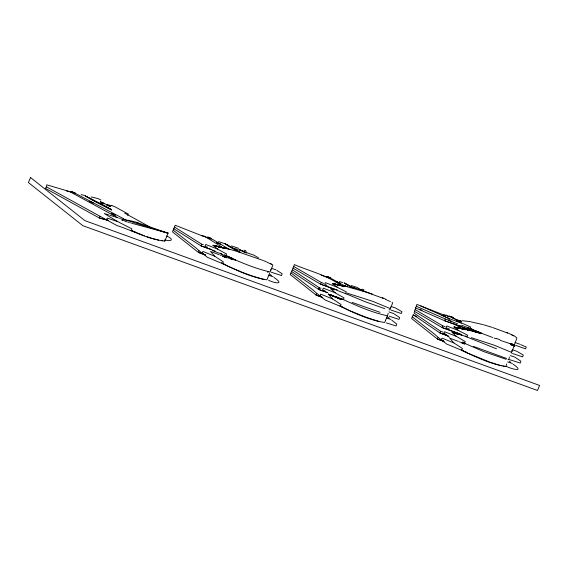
<?xml version="1.0" encoding="UTF-8"?>
<svg xmlns="http://www.w3.org/2000/svg" width="568" height="568" viewBox="0 0 568 568"><rect width="100%" height="100%" fill="white"/><g stroke="black" fill="none" stroke-linecap="round" stroke-linejoin="round"><path stroke-width="0.85" d="M270.915 270.048L270.688 269.551M108.602 220.505L99.329 217.998L45.284 188.285L46.526 186.879L46.739 184.834L69.637 191.565L117.718 217.672M385.452 320.622L385.431 320.189M443.97 320.43L415.613 307.955L416.933 304.42L443.714 314.949L446.207 315.105L460.371 321.367M320.089 283.858L292.981 268.124L294.359 264.624C310.057 271.341 326.813 275.004 340.679 285.42M441.478 327.175L414.413 311.314L415.797 307.806M200.483 245.518L173.787 228.748L175.178 225.255L201.952 235.763L204.395 236.103L223.267 247.96M318.08 289.048L291.689 271.504L293.095 268.018M414.555 311.193L414.1 313.138L440.598 331.286L439.909 333.004L448.18 336.007M197.785 251.951L172.452 231.836L173.9 228.386M315.552 294.636L290.22 274.521L291.668 271.071M436.913 338.62L411.58 318.506L413.035 315.055L416.876 316.497M133.089 231.219A116.511 13.795 22.8 0 1 131.144 230.594L131.868 228.833L117.725 221.626L107.281 218.105L106.55 219.859L117.015 225.588C132.912 230.565 148.035 239.433 164.763 241.095L164.897 240.584M111.449 209.926L111.314 209.429L101.594 204.196L85.406 196.031A80.216 9.5 22.8 0 0 111.449 209.926L111.498 209.812M443.714 314.949L445.923 315.666M416.543 306.337L445.198 318.953L444.559 320.7L477.645 332.692M454.783 318.953L452.66 318.101M492.754 337.562L469.992 328.801L470.659 327.026L456.225 320.622L457.339 321.034M321.133 275.132L332.237 279.051L345.571 286.371M337.186 290.205L320.643 284.206L321.318 282.481L293.933 266.562M352.394 287.806A80.216 5.133 21.5 0 1 344.293 283.027L354.993 288.537M354.943 288.65L354.368 287.798L372.232 294.025M460.229 334.119L442.032 327.53L442.699 325.798L415.364 309.745M496.538 348.823L466.974 336.994L467.67 335.234L459.405 331.016L453.924 327.033L455.046 327.445M511.285 353.232L514.005 346.331M201.952 235.763L213.057 239.675L229.976 249.721M240.264 252.405L239.497 252.235A80.216 6.163 21.8 0 1 225.098 243.715L239.824 251.944M238.936 251.645C236.771 250.687 232.134 247.428 237.836 249.451M239.497 252.235L240.314 252.284M449.437 337.257L443.871 333.508L444.588 331.74L456.502 336.455L465.249 341.56L464.532 343.328M66.399 190.891L74.536 192.957L123.767 218.822M111.527 209.72L101.544 204.317L100.437 203.11L101.431 203.003M46.526 186.879L100.032 216.287L99.329 217.998L106.976 219.972M121.95 220.27C121.431 217.537 124.917 222.273 126.991 221.804M122.326 220.703L122.986 219.134L165.664 232.504M124.413 219.177L125.492 219.724A69.821 8.264 22.8 0 0 124.548 219.603M127.679 215.421L128.269 214.015L114.388 206.496L111.939 205.651M164.763 241.095L168.114 233.121L167.347 232.88M198.282 252.405L205.715 255.032L198.289 252.412L198.999 250.701L195.513 247.556L173.417 230.338M224.892 264.532A116.511 13.795 22.8 0 1 222.578 263.623L207.54 257.389L202.158 253.193L202.897 251.432L214.768 256.26L223.309 261.862L222.571 263.616C236.664 270.439 251.454 277.454 266.889 279.825L269.75 273.031M322.674 297.49L316.056 295.09L316.766 293.386L313.28 290.241L291.185 273.023M342.66 307.217A116.511 13.795 22.8 0 1 340.346 306.308L325.315 300.074L319.926 295.871L320.664 294.118L332.543 298.945L341.077 304.547L340.346 306.301C354.432 313.124 369.221 320.139 384.657 322.51L387.518 315.716M444.041 341.482L437.424 339.082L438.127 337.378L434.648 334.232L412.553 317.008M466.328 352.103A116.511 13.795 22.8 0 1 461.706 350.293L446.675 344.066L441.293 339.863L442.032 338.109L453.903 342.93L462.444 348.532L461.706 350.286C475.799 357.109 490.582 364.123 506.024 366.502M507.941 359.636L508.85 359.544M387.617 315.822C372.281 312.656 357.577 306.095 343.306 299.592L344.016 297.838L335.887 293.28L330.626 288.75L333.963 289.985M345.273 286.151L334.815 284.213L346.253 286.364L334.204 284.085L347.254 286.591L333.629 283.95L345.756 286.535M328.737 294.338L340.417 299.052L330.519 294.842M389.052 309.851L389.925 309.858L392.637 302.964L392.026 302.297M503.369 366.097L504.292 366.133M161.738 240.612L162.782 240.662M462.331 320.735L470.489 321.587M467.13 329.901L479.768 333.075M512.975 344.535L510.504 343.853M267.563 271.397L268.451 271.518M471.149 321.942L482.764 324.527M125.713 219.887L126.451 220.001M505.996 366.353L506.67 363.91M222.4 256.154L235.393 260.151M337.548 284.717L338.308 284.845M262.87 279.186L264.241 279.428M343.384 285.761L336.128 284.469L336.824 284.589M459.682 328.19L458.93 328.055L463.843 328.95M335.454 284.341L344.314 285.952M464.752 329.128L457.51 327.793L465.689 329.312L456.842 327.665L466.64 329.518L456.203 327.537L467.62 329.731L455.593 327.402L468.621 329.965L454.471 327.118L465.632 329.745L453.953 326.962M226.554 248.649L230.501 249.572M341.588 285.427L342.476 285.59M508.821 359.388L509.425 357.066M217.906 246.569L221.896 247.414M346.92 286.691L365.359 291.874L383.208 298.342M387.589 315.673L388.178 313.373M222.77 247.598L217.189 246.405L224.601 248.003L216.5 246.249M164.855 239.682C171.174 242.358 174.767 239.128 166.559 236.047M468.011 327.424L468.465 327.523M224.601 248.003L215.847 246.093L225.553 248.223L215.215 245.93L226.525 248.457L214.619 245.759L227.519 248.706L213.518 245.411L225.418 248.592L213.014 245.22M345.372 286.542L333.075 283.808L342.532 285.995M91.107 196.94L98.115 198.601L100.856 200.064M85.385 195.612L81.16 194.625M332.564 283.659L342.603 286.002M166.509 232.731L168.114 233.121L164.273 232.106M158.671 240.079L152.21 238.368M362.015 290.184L360.069 289.517M262.281 279.044L251.787 275.807M500.827 365.572L502.005 365.856M226.447 255.593L225.787 255.508L228.542 256.906M228.961 257.041L229.6 257.048M111.875 205.815L104.704 203.919M462.118 342.944L463.225 343.249M465.277 336.029L466.264 336.291M506.152 359.31L483.666 351.585L464.539 343.313M122.347 219.319L122.851 219.454A69.821 8.264 22.8 0 1 123.668 219.511M347.034 293.123L372.885 301.381L389.755 308.381M453.527 332.869L461.919 335.127M102.048 203.138L103.802 203.656M452.98 332.649L461.287 334.928M231.233 249.764L236.444 251.248M131.577 223.21L166.857 232.816M378.87 321.438L365.856 317.171L350.534 311.051M498.825 365.032L500.238 365.43M341.24 299.087L341.865 299.265M471.362 337.697L494.11 345.166L510.994 352.132M483.503 324.733L492.144 327.367M239.611 249.615C237.268 249.295 247.84 252.909 240.03 249.757M129.568 222.62L130.548 222.912M463.829 343.427L465.029 343.789M237.175 251.468L262.778 260.336M460.641 326.295L461.067 326.288M358.862 288.8L358.223 288.643L359.565 289.318M365.068 291.774L365.494 291.774M108.651 214.846L104.278 213.547L117.725 221.626M151.379 238.113L147.105 236.749M498.122 364.834L490.212 362.235M230.672 259.022L231.758 259.363M109.539 215.123L114.019 216.564M127.793 222.067L128.652 222.336M514.36 344.897L510.078 343.377M268.536 275.288L273.194 276.772M386.304 317.974L390.961 319.457M507.664 361.958L512.322 363.449M384.863 308.729L364.862 301.601L345.614 293.628M225.198 257.283L225.957 257.531M352.124 302.41L380.063 312.343M510.227 355.582L514.871 357.109M473.485 346.402L506.599 358.472M388.952 311.96L393.589 313.493M362.135 289.147L363.903 289.772M238.787 248.379L231.503 245.951M339.323 281.522L342.902 282.722M351.322 285.541L352.614 285.967M353.232 286.18L357.961 287.756M225.631 243.984L218.517 241.599M271.39 268.309L276.027 269.857M268.558 280.244C274.876 283.382 285.086 284.93 273.996 277.482M386.325 322.929L396.095 325.94L396.798 324.108L391.764 320.167M463.651 343.725L464.333 343.952M506.748 366.594C512.542 369.264 524.995 372.445 513.124 364.152M492.946 327.629L507.593 333.068M391.047 306.479L395.669 308.048M512.421 349.81L517.05 351.379M106.55 219.859L108.154 220.398M389.279 316.248L398.999 319.386L399.673 317.555L394.121 313.884M509.574 359.643L520.238 363.08L520.92 361.248L515.396 357.506M271.312 272.214L281.515 275.565L282.182 273.733L276.879 270.432M136.639 222.372L166.893 232.837M224.516 257.055L223.401 256.658M391.082 310.114L401.264 313.515L401.966 311.733L396.215 308.389M512.45 353.481L522.631 356.874L523.291 355.043L517.597 351.727M515.055 342.518L519.663 344.144M444.552 320.693L481.366 333.757M252.959 254.911L238.78 249.771M320.643 284.206L337.981 290.326M442.025 327.523L460.186 333.941M210.934 249.387L201.022 245.894L201.711 244.169L174.738 227.2M327.693 292.648L318.605 289.439L319.301 287.727L292.648 269.963M439.902 333.004L448.159 335.915M316.056 295.09L322.659 297.419M437.417 339.075L444.02 341.411M503.205 341.382L514.303 345.039L516.908 338.081L514.835 336.206L506.578 332.351M515.46 345.294L525.585 348.851L526.252 347.062L520.579 344.563M447.378 316.184L448.834 316.71M342.156 299.279L329.227 294.643L340.395 298.874M341.169 299.343L341.688 299.528M251.077 275.565L245.774 273.62M489.46 361.965L466.548 352.6M500.436 340.381L502.51 341.134M445.205 318.96L451.823 321.36M510.731 344.684L514.864 346.182L510.724 344.648M253.477 254.904L258.596 257.893M442.706 325.805L445.191 326.699M321.325 282.488L323.803 283.382M203.372 244.772L201.718 244.176L201.029 245.894L215.087 250.992M440.605 331.293L443.083 332.195M320.963 288.331L319.308 287.727L318.613 289.446L327.715 292.74M144.428 235.826L131.3 230.501M359.281 288.942L361.894 290.028M460.222 326.153L459.235 325.784M364.649 291.632L361.823 290.397L363.861 291.057M496.581 338.493L500.103 339.778M494.139 338.081L496.226 338.847M474.273 331.194L480.897 333.636M333.65 284.142L332.536 283.73L338.031 287.671L346.303 291.867L345.607 293.642L338.592 290.965M461.386 321.254L459.043 320.338L461.521 321.204M461.422 323.171L449.402 318.712L420.76 305.918M457.545 323.774L448.734 320.508L449.402 318.712L441.819 315.311M215.215 246.121L212.986 245.291L218.346 249.572L226.54 253.974L225.83 255.749A116.511 8.953 21.8 0 0 232.774 258.39M454.18 333.089L451.943 332.266L456.502 336.455M462.103 343.171L462.529 343.328M335.986 296.886L337.065 297.291M330.484 294.92L328.254 294.089L332.543 298.945M243.97 250.112L245.241 250.666M456.381 333.92L457.474 334.332M459.959 334.332L466.967 337.016M331.584 295.339L334.857 296.595M222.067 254.279L212.333 250.502M479.74 332.621L467.251 327.466M458.731 330.604L446.775 325.982L446.072 327.764L449.26 329M337.356 287.266L325.4 282.651L324.697 284.433L327.09 285.356M336.306 296.886L339.536 298.129M242.657 272.434L245 273.336M455.43 319.202L457.368 319.954M458.369 341.418L449.615 338.074L453.903 342.93M217.686 249.139L205.744 244.474L205.041 246.249L207.426 247.179M219.241 254.748L210.487 251.404L214.768 256.26M335.234 292.825L323.306 288.125L322.589 289.893L324.974 290.837M443.871 333.508L446.249 334.453M459.434 341.844L462.586 343.1M338.074 297.852L339.131 298.271M220.306 255.167L221.364 255.586M241.876 272.129L228.059 266.229M458 320.21L459.256 320.714M419.631 309.283L421.96 310.22M222.415 256.012L223.458 256.431M328.283 294.018L340.168 298.839M222.976 256.502L222.422 256.26M382.165 297.703L385.374 299.002M441.293 339.863L443.665 340.828M319.926 295.871L321.509 296.517M202.158 253.193L203.742 253.832M101.544 204.317L96.333 201.825M263.424 260.591L265.746 261.55M340.069 298.874L329.404 294.43L340.189 298.945M235.443 259.91L229.181 257.197M354.311 288.232L351.727 287.081M364.365 291.256L365.21 291.625M459.938 325.769L460.392 325.968M458.738 325.578L457.893 325.208M470.645 329.618L473.03 330.654M235.003 249.189L232.433 248.003M266.413 261.841L271.326 264.326M385.523 299.315L390.344 301.658M349.838 310.746L339.813 305.747M344.293 283.027L348.269 285.093M85.406 196.031L87.5 197.025M511.704 343.874L512.748 344.35M225.837 255.728C240.172 262.125 254.854 268.558 270.148 271.966L272.896 265.086L270.716 263.573M225.098 243.715L229.032 245.88M228.4 256.842L224.147 254.67M464.248 351.457L465.781 352.217M227.42 265.923L221.506 262.743M138.855 223.409L136.661 222.315A69.821 8.264 22.8 0 0 127.516 220.185M267.386 271.944L268.153 272.349M511.882 335.021L513.486 335.873M89.261 197.955L94.828 200.951M463.58 351.095L461.173 349.739M342.738 299.13L343.846 299.726M468.515 330.455L463.467 327.58M463.978 342.838L465.078 343.441M100.046 216.294L105.549 219.312M124.69 213.135L150.009 227.065M351.038 286.726L349.867 286.002M462.799 329.113L454.279 324.051M245.497 250.836L246.256 251.297M341.631 298.491L342.184 298.832M231.751 247.634L230.601 246.853M462.877 342.192L463.424 342.539M462.679 342.028L464.589 343.271M413.142 314.672L439.376 332.599M220.327 253.129L226.334 257.24M509.184 361.106L510.675 362.285M438.134 337.378L440.811 339.479M389.307 318.293L387.234 316.639M316.774 293.393L319.443 295.495M270.048 274.436L271.539 275.608M199.006 250.708L201.675 252.81M511.562 350.648L512.038 351.315M390.422 307.501L390.677 307.941M481.543 333.068A116.511 2.776 20.5 0 1 469.992 328.822M472.583 329.319A104.675 2.492 20.5 0 1 470.389 328.517M469.658 328.247A104.675 2.492 20.5 0 1 465.966 326.891M465.22 326.614A104.675 2.492 20.5 0 1 461.5 325.244M463.623 343.519A54.088 6.404 22.8 0 1 464.66 343.945M224.495 256.85A54.088 6.404 22.8 0 1 226.554 257.695M135.006 231.822A116.511 13.795 22.8 0 1 133.728 231.424M114.928 216.862A54.088 6.404 22.8 0 1 115.837 217.168M116.745 217.48A54.088 6.404 22.8 0 1 117.661 217.792M118.634 217.991A50.133 5.936 22.8 0 1 119.557 218.318M120.487 218.644A50.133 5.936 22.8 0 1 121.41 218.978M71.561 191.601L75.374 193.255L71.561 191.601M89.247 201.306L93.053 202.961L89.247 201.306M100.408 201.789L104.214 203.443L100.408 201.789M106.564 204.842L110.369 206.496L106.564 204.842M111.498 213.454L115.304 215.109L111.498 213.454M30.516 177.536L28.4 182.562L82.829 225.681L537.484 390.464L539.6 385.438L84.944 220.654L30.516 177.536M207.781 237.055L211.559 238.617L207.781 237.055M216.749 242.671L220.526 244.233L216.749 242.671M242.621 251.333L246.398 252.895L242.621 251.333M326.969 276.403L330.761 277.937L326.969 276.403M336.071 281.671L339.856 283.212L336.071 281.671M449.565 316.142L453.385 317.59L449.565 316.142"/></g></svg>
